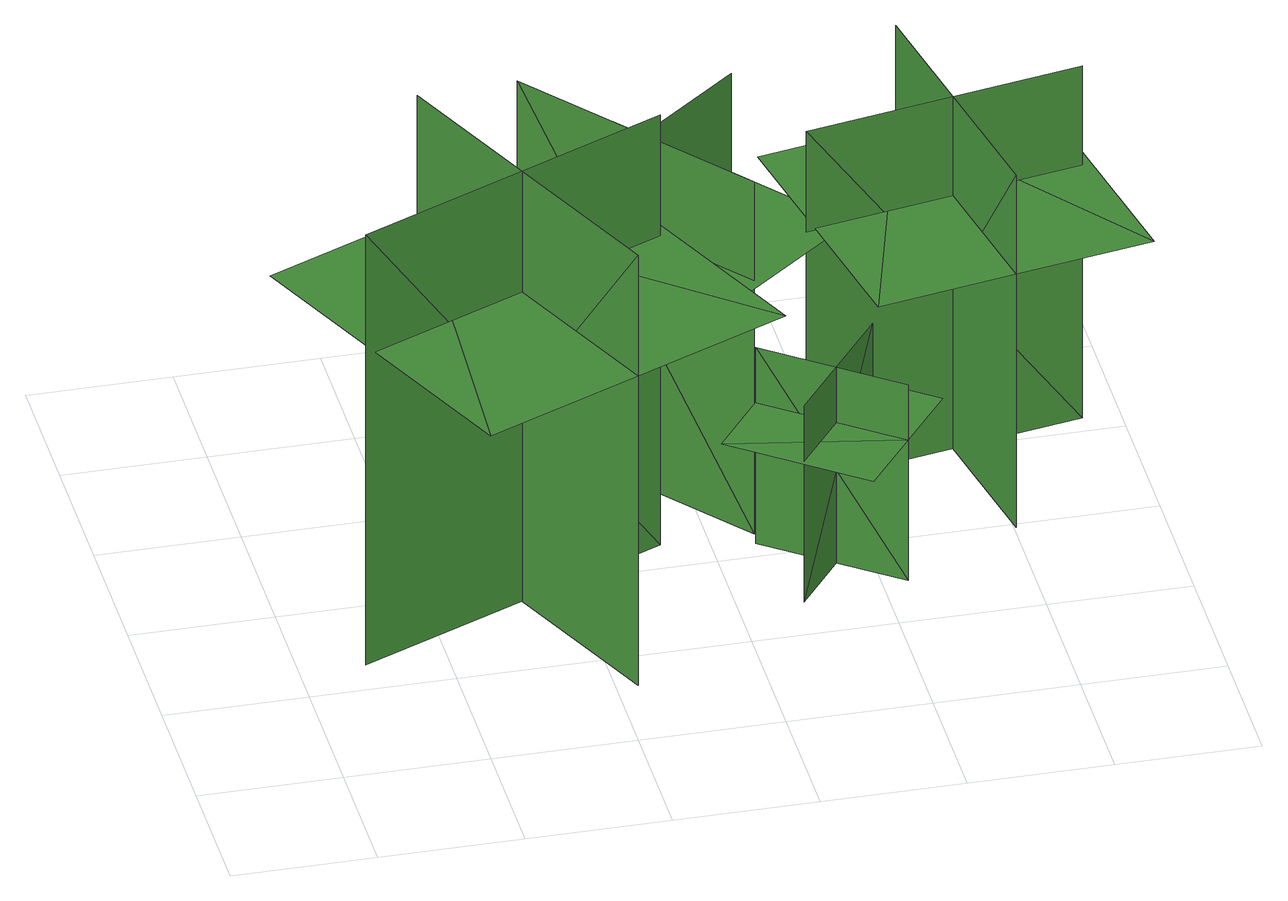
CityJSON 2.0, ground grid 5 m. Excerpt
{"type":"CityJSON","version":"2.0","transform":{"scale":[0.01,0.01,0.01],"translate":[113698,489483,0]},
"CityObjects":{
"tree1":{"type":"SolitaryVegetationObject","geometry":[{"type":"MultiSurface","lod":"1","boundaries":[[[0,1,2]],[[0,2,3]],[[4,5,6]],[[4,6,7]],[[8,9,10]],[[8,10,11]],[[8,11,12]],[[8,12,13]]]}]},
"tree2":{"type":"SolitaryVegetationObject","geometry":[{"type":"MultiSurface","lod":"1","boundaries":[[[14,15,16]],[[14,16,17]],[[18,19,20]],[[18,20,21]],[[22,23,24]],[[22,24,25]],[[22,25,26]],[[22,26,27]]]}]},
"tree3":{"type":"SolitaryVegetationObject","geometry":[{"type":"MultiSurface","lod":"1","boundaries":[[[28,29,30]],[[28,30,31]],[[32,33,34]],[[32,34,35]],[[36,37,38]],[[36,38,39]],[[36,39,40]],[[36,40,41]]]}]},
"tree4":{"type":"SolitaryVegetationObject","geometry":[{"type":"MultiSurface","lod":"1","boundaries":[[[42,43,44]],[[42,44,45]],[[46,47,48]],[[46,48,49]],[[50,51,52]],[[50,52,53]],[[50,53,54]],[[50,54,55]]]}]}
},
"vertices":[
[1337,1140,81],[224,648,81],[224,648,1773],[1337,1140,1773],[582,1437,81],[1074,324,81],[1074,324,1773],[582,1437,1773],[582,1437,1299],[26,1191,1299],[517,78,1299],[1074,324,1299],[1631,570,1299],[1139,1683,1299],
[1656,1137,80],[1031,1912,80],[1031,1912,1465],[1656,1137,1465],[1731,1796,80],[955,1171,80],[955,1171,1465],[1731,1796,1465],[1731,1796,1077],[1418,2184,1077],[643,1559,1077],[955,1171,1077],[1268,783,1077],[2043,1408,1077],
[1719,680,91],[2054,1120,91],[2054,1120,861],[1719,680,861],[2084,728,91],[1644,1063,91],[1644,1063,861],[2084,728,861],[2084,728,645],[2252,948,645],[1812,1283,645],[1644,1063,645],[1477,843,645],[1916,508,645],
[2868,1567,88],[1889,1385,88],[1889,1385,1473],[2868,1567,1473],[2323,1946,88],[2505,967,88],[2505,967,1473],[2323,1946,1473],[2323,1946,1085],[1834,1855,1085],[2016,876,1085],[2505,967,1085],[2995,1058,1085],[2813,2037,1085]
]}
